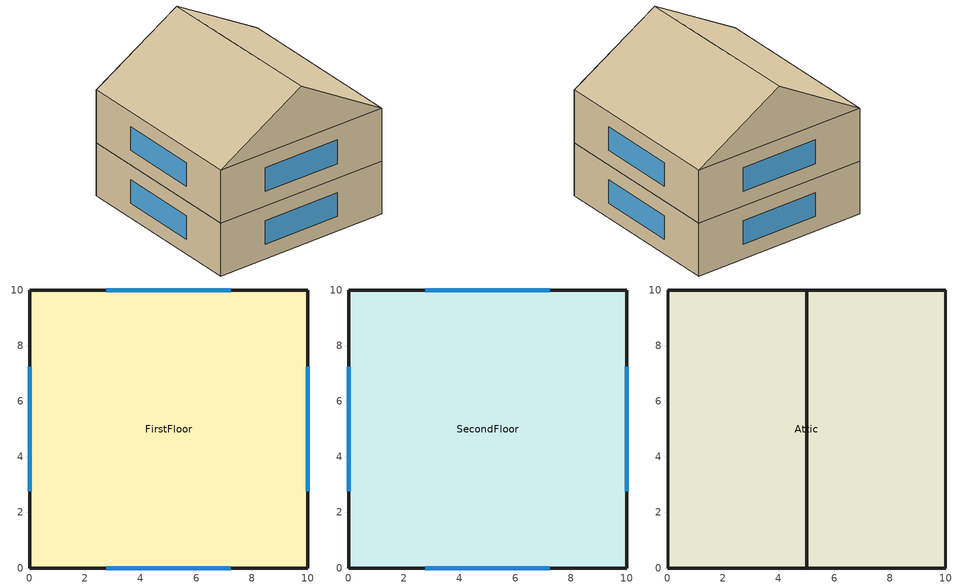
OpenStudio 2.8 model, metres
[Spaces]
FirstFloor
 floor ground: 0,0 0,10 10,10 10,0 z0
 wall outside: 10,10 0,10 0,0 10,0 10,10 z0:3
 window: 7.24,10 2.76,10 / 10,2.76 10,7.24 / 2.76,0 7.24,0 / 0,7.24 0,2.76 z0.83:2.17
SecondFloor
 floor to FirstFloor: 0,0 0,10 10,10 10,0 z3
 wall outside: 10,10 0,10 0,0 10,0 10,10 z3:6
 window: 7.24,10 2.76,10 / 10,2.76 10,7.24 / 2.76,0 7.24,0 / 0,7.24 0,2.76 z3.83:5.17
Attic
 floor to SecondFloor: 0,0 0,10 10,10 10,0 z6
 wall outside: 5,10,9 0,10,6 0,0,6 5,0,9; 5,0,9 10,0,6 10,10,6 5,10,9; 0,0,6 10,0,6 5,0,9; 10,10,6 0,10,6 5,10,9
[Building]
Building 1: Default Construction Set=Default Generic Construction Set
[Material]
Name | Roughness | Thickness {m} | Conductivity {W/m-K} | Density {kg/m3} | Specific Heat {J/kg-K} | Thermal Absorptance | Solar Absorptance | Visible Absorptance
Generic 50mm Insulation; Generic 25mm Insulation | MediumRough | 0.05 | 0.03 | 43 | 1210 | 0.9 | 0.7 | 0.7
Generic HW Concrete | MediumRough | 0.2 | 1.95 | 2240 | 900 | 0.9 | 0.8 | 0.8
Generic 25mm Wood | MediumSmooth | 0.0254 | 0.15 | 608 | 1630 | 0.9 | 0.5 | 0.5
Generic Ceiling Air Gap | Smooth | 0.1 | 0.556 | 1.28 | 1000 | 0.9 | 0.7 | 0.7
Generic LW Concrete | MediumRough | 0.1 | 0.53 | 1280 | 840 | 0.9 | 0.8 | 0.8
Generic Acoustic Tile | MediumSmooth | 0.02 | 0.06 | 368 | 590 | 0.9 | 0.2 | 0.2
Generic Gypsum Board | MediumSmooth | 0.0127 | 0.16 | 800 | 1090 | 0.9 | 0.5 | 0.5
Generic Painted Metal | Smooth | 0.0015 | 45 | 7690 | 410 | 0.9 | 0.5 | 0.5
Generic Wall Air Gap | Smooth | 0.1 | 0.667 | 1.28 | 1000 | 0.9 | 0.7 | 0.7
Material 1 | Smooth | 0.1 | 0.1 | 0.1 | 0.1 |  | 0.65 | 0.65
[WindowMaterial:Glazing] Optical Data Type=SpectralAverage; Thickness {m}=0.006; Infrared Transmittance at Normal Incidence=0; Front Side Infrared Hemispherical Emissivity=0.84; Conductivity {W/m-K}=1; Dirt Correction Factor for Solar and Visible Transmittance=1; Solar Diffusing=No
Name | Solar Transmittance at Normal Incidence | Front Side Solar Reflectance at Normal Incidence | Back Side Solar Reflectance at Normal Incidence | Visible Transmittance at Normal Incidence | Front Side Visible Reflectance at Normal Incidence | Back Side Visible Reflectance at Normal Incidence | Back Side Infrared Hemispherical Emissivity
Generic Low-e Glass | 0.45 | 0.36 | 0.36 | 0.71 | 0.21 | 0.21 | 0.047
Generic Clear Glass | 0.77 | 0.07 | 0.07 | 0.88 | 0.08 | 0.08 | 0.84
[WindowMaterial:Gas]
Generic Window Air Gap: Gas Type=Air; Thickness {m}=0.0127
[Construction]
Generic Interior Ceiling: Generic LW Concrete, Generic Ceiling Air Gap, Generic Acoustic Tile
Attic Floor Construction: Generic 25mm Wood, Generic 50mm Insulation, Generic 25mm Wood
Generic Ground Slab: Generic 50mm Insulation, Generic HW Concrete
Generic Shade: Material 1
Generic Interior Floor: Generic Acoustic Tile, Generic Ceiling Air Gap, Generic LW Concrete
Generic Interior Door: Generic 25mm Wood
Generic Underground Wall: Generic 50mm Insulation, Generic HW Concrete, Generic Wall Air Gap, Generic Gypsum Board
Generic Interior Wall: Generic Gypsum Board, Generic Wall Air Gap, Generic Gypsum Board
Generic Underground Roof: Generic 50mm Insulation, Generic HW Concrete, Generic Ceiling Air Gap, Generic Acoustic Tile
Generic Single Pane: Generic Clear Glass
Generic Exterior Door: Generic Painted Metal, Generic 25mm Insulation, Generic Painted Metal
Generic Double Pane: Generic Low-e Glass, Generic Window Air Gap, Generic Clear Glass
[DefaultConstructionSet]
Name | Default Exterior Surface Constructions | Default Interior Surface Constructions | Default Ground Contact Surface Constructions | Default Exterior SubSurface Constructions | Default Interior SubSurface Constructions | Space Shading Construction
Default Generic Construction Set | Default Surface Constructions 3 | Default Surface Constructions 1 | Default Surface Constructions 3 | Default Sub Surface Constructions 2 | Default Sub Surface Constructions 1 | Generic Shade
Attic Construction Set |  | Default Surface Constructions 4
[DefaultSurfaceConstructions]
Name | Floor Construction | Wall Construction | Roof Ceiling Construction
Default Surface Constructions 1 | Generic Interior Floor | Generic Interior Wall | Generic Interior Ceiling
Default Surface Constructions 3 | Generic Ground Slab | Generic Underground Wall | Generic Underground Roof
Default Surface Constructions 4 | Attic Floor Construction
[DefaultSubSurfaceConstructions]
Name | Operable Window Construction | Glass Door Construction | Overhead Door Construction | Fixed Window Construction | Door Construction | Skylight Construction
Default Sub Surface Constructions 1 | Generic Single Pane | Generic Single Pane | Generic Interior Door
Default Sub Surface Constructions 2 |  | Generic Double Pane |  | Generic Double Pane | Generic Exterior Door | Generic Double Pane
[Space]
Name | Thermal Zone | Default Construction Set
FirstFloor | Thermal Zone 1
SecondFloor | Thermal Zone 2
Attic | Thermal Zone 3 | Attic Construction Set
[ThermalZone] Use Ideal Air Loads=No
Thermal Zone 1; Thermal Zone 2; Thermal Zone 3
[Sizing:Zone] Zone Cooling Design Supply Air Temperature Input Method=SupplyAirTemperature; Zone Cooling Design Supply Air Temperature {C}=14; Zone Cooling Design Supply Air Temperature Difference {deltaC}=11.11; Zone Heating Design Supply Air Temperature Input Method=SupplyAirTemperature; Zone Heating Design Supply Air Temperature {C}=40; Zone Heating Design Supply Air Temperature Difference {deltaC}=11.11; Zone Cooling Design Supply Air Humidity Ratio {kg-H2O/kg-air}=0.0085; Zone Heating Design Supply Air Humidity Ratio {kg-H2O/kg-air}=0.008; Cooling Design Air Flow Method=DesignDay; Heating Design Air Flow Method=DesignDay; Account for Dedicated Outdoor Air System=No; Dedicated Outdoor Air System Control Strategy=NeutralSupplyAir; Dedicated Outdoor Air Low Setpoint Temperature for Design {C}=autosize; Dedicated Outdoor Air High Setpoint Temperature for Design {C}=autosize
Thermal Zone 1; Thermal Zone 2; Thermal Zone 3
